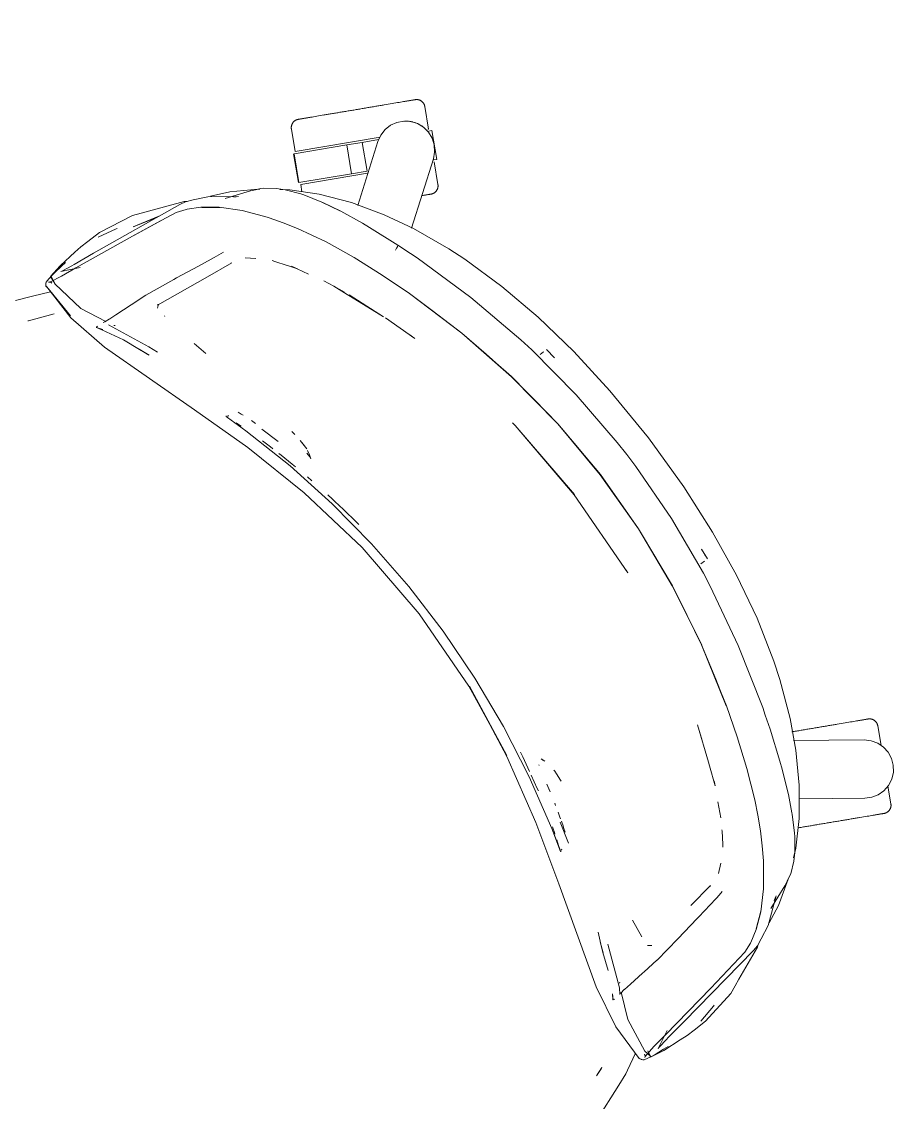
# Model space of a CAD drawing. Header units: millimetres. Extents: x 155927 to 326028, y -36033 to 97293.
# Drawn here: x 185995 to 186414, y 25342 to 25861 of the extents above; entities that cross this region are included whole.
import ezdxf

# ---------------------------------------------------------------- set-up
doc = ezdxf.new("R2010")
doc.units = ezdxf.units.MM
doc.header["$MEASUREMENT"] = 0
doc.layers.add('G-IMPT', color=8, linetype='CONTINUOUS', lineweight=9)
doc.layers.add('I-FURN', color=8, linetype='CONTINUOUS', lineweight=9)

msp = doc.modelspace()

# ---------------------------------------------------------------- linework, layer by layer
at = {"layer": 'G-IMPT'}
for p, q in [((186094.86, 25779.63), (186085.6, 25777.53)), ((186092.52, 25776.5), (186104.71, 25780.18)), ((186108.28, 25780.96), (186094.86, 25779.63)), ((186107.13, 25780.69), (186104.71, 25780.18)), ((186109.78, 25781.24), (186107.13, 25780.69)), ((186108.28, 25780.96), (186109.19, 25781.03)), ((186109.78, 25781.24), (186111.05, 25781.45)), ((186111.05, 25781.45), (186117.26, 25781.35)), ((186121.4, 25780.72), (186117.26, 25781.35)), ((186118.85, 25780.75), (186123.59, 25780.61)), ((186121.4, 25780.72), (186128.88, 25778.73)), ((186123.59, 25780.61), (186137.76, 25778.52)), ((186072.86, 25775), (186055.68, 25770.36)), ((186070.84, 25773.65), (186073.6, 25774.96)), ((186074.26, 25775.11), (186072.86, 25775)), ((186077.23, 25775.77), (186073.6, 25774.96)), ((186084.31, 25777.35), (186077.23, 25775.77)), ((186098.98, 25777.38), (186084.31, 25777.35)), ((186098.98, 25777.38), (186096.68, 25777.07)), ((186128.88, 25778.73), (186130.35, 25778.24)), ((186138.97, 25774.78), (186130.35, 25778.24)), ((186153.21, 25774.51), (186137.76, 25778.52)), ((186147.64, 25770.58), (186138.97, 25774.78)), ((186148.08, 25770.37), (186138.97, 25774.78)), ((186138.97, 25774.78), (186139.58, 25774.49)), ((186148.08, 25770.37), (186139.58, 25774.49)), ((186153.21, 25774.51), (186169.04, 25768.65)), ((186029.34, 25750.16), (186070.84, 25773.65)), ((186048.13, 25768.33), (186052.16, 25769.42)), ((186055.68, 25770.36), (186052.16, 25769.42)), ((186068.97, 25769.73), (186062.09, 25766.09)), ((186073.83, 25771.27), (186068.97, 25769.73)), ((186073.83, 25771.27), (186074.3, 25771.35)), ((186080.93, 25772.3), (186074.3, 25771.35)), ((186089.75, 25772.25), (186080.93, 25772.3)), ((186081.31, 25772.18), (186085.56, 25772.19)), ((186081.31, 25772.18), (186090.1, 25772.14)), ((186090.1, 25772.14), (186085.56, 25772.19)), ((186089.75, 25772.25), (186100.7, 25770.71)), ((186100.7, 25770.71), (186113.42, 25767.32)), ((186147.64, 25770.58), (186148.08, 25770.37)), ((186148.08, 25770.37), (186158.54, 25764.59)), ((186032.13, 25760.11), (186048.13, 25768.33)), ((186048.14, 25758.38), (186061.59, 25765.79)), ((186048.35, 25762.83), (186060.75, 25767.94)), ((186048.35, 25762.83), (186059.82, 25767.41)), ((186048.67, 25758.67), (186062.09, 25766.09)), ((186048.67, 25758.67), (186061.59, 25765.79)), ((186113.42, 25767.32), (186113.71, 25767.22)), ((186120.5, 25764.75), (186113.71, 25767.22)), ((186120.5, 25764.75), (186127.29, 25762.11)), ((186158.54, 25764.59), (186161.96, 25762.57)), ((186169.04, 25768.65), (186183.06, 25762.05)), ((186032.13, 25760.11), (186026.59, 25755.88)), ((186031.51, 25757.85), (186040.14, 25761.91)), ((186040.14, 25761.91), (186040.69, 25762.13)), ((186134.26, 25758.91), (186127.29, 25762.11)), ((186134.26, 25758.91), (186141.04, 25755.64)), ((186161.96, 25762.57), (186175.5, 25754.11)), ((186199.98, 25752.38), (186183.06, 25762.05)), ((186020.36, 25750.66), (186023.29, 25753.34)), ((186048.14, 25758.38), (186020.88, 25743.16)), ((186023.29, 25753.34), (186026.59, 25755.88)), ((186154.61, 25748.13), (186141.04, 25755.64)), ((186174.97, 25752.71), (186175.39, 25753.52)), ((186174.97, 25752.71), (186175.31, 25753.33)), ((186175.31, 25753.33), (186175.39, 25753.52)), ((186175.55, 25753.98), (186175.39, 25753.52)), ((186175.39, 25753.52), (186175.57, 25753.94)), ((186175.55, 25753.98), (186175.47, 25754.09)), ((186175.47, 25754.09), (186181.6, 25750.06)), ((186175.5, 25754.11), (186175.55, 25753.98)), ((186175.55, 25753.98), (186175.57, 25753.94)), ((186020.36, 25750.66), (186013.46, 25744.33)), ((186029.34, 25750.16), (186020.01, 25744.8)), ((186087.27, 25748.16), (186081.2, 25744.83)), ((186087.27, 25748.16), (186091.75, 25750.66)), ((186154.61, 25748.13), (186168.01, 25739.66)), ((186174.97, 25752.71), (186174.39, 25751.73)), ((186174.39, 25751.73), (186174.73, 25752.27)), ((186174.97, 25752.71), (186174.73, 25752.27)), ((186184.75, 25747.93), (186181.6, 25750.06)), ((186207.74, 25747.33), (186199.98, 25752.38)), ((186010.24, 25740.78), (186013.11, 25744.02)), ((186013.91, 25744.03), (186010.51, 25740.76)), ((186013.46, 25744.33), (186013.11, 25744.02)), ((186022.91, 25743.37), (186013.59, 25741.36)), ((186013.91, 25744.03), (186015.83, 25745.78)), ((186020.88, 25743.16), (186013.98, 25739.26)), ((186014.36, 25741.78), (186018.85, 25744.18)), ((186018.85, 25744.18), (186020.01, 25744.8)), ((186069.26, 25738.33), (186079.73, 25744.03)), ((186081.2, 25744.83), (186079.73, 25744.03)), ((186084.04, 25738.92), (186095.71, 25745.65)), ((186095.71, 25745.65), (186095.25, 25745.48)), ((186107.39, 25747.69), (186102.26, 25747.96)), ((186116.4, 25746.26), (186115.14, 25746.67)), ((186122.3, 25744.32), (186116.4, 25746.26)), ((186122.97, 25744.1), (186122.3, 25744.32)), ((186127.28, 25742.68), (186122.97, 25744.1)), ((186127.28, 25742.68), (186124.4, 25743.97)), ((186132.66, 25740.09), (186124.4, 25743.97)), ((186210.63, 25728.94), (186184.75, 25747.93)), ((186207.74, 25747.33), (186225.58, 25734.26)), ((186007.79, 25737.9), (186006.65, 25736.33)), ((186010.07, 25740.33), (186007.79, 25737.9)), ((186008.34, 25736.32), (186013.98, 25739.26)), ((186010.24, 25740.78), (186008.66, 25739.01)), ((186010.77, 25735.64), (186008.66, 25739.01)), ((186009.1, 25738.83), (186010.77, 25735.64)), ((186009.1, 25738.83), (186010.74, 25735.58)), ((186010.07, 25740.33), (186010.51, 25740.76)), ((186013.59, 25741.36), (186014.36, 25741.78)), ((186084.04, 25738.92), (186060.1, 25725.22)), ((186067.88, 25737.58), (186069.26, 25738.33)), ((186181.07, 25730.89), (186168.01, 25739.66)), ((186006.42, 25735.75), (186006.65, 25736.33)), ((186006.42, 25735.75), (186006.43, 25735.13)), ((186006.46, 25734.43), (186006.43, 25735.13)), ((186006.46, 25734.43), (186007.14, 25733.86)), ((186018.26, 25720.09), (186006.56, 25734.36)), ((186006.56, 25734.36), (186006.92, 25734.05)), ((186018.26, 25720.09), (186006.92, 25734.05)), ((186018.45, 25719.12), (186006.92, 25734.05)), ((186006.92, 25734.05), (186007.05, 25733.94)), ((186007.14, 25733.86), (186007.05, 25733.94)), ((186008.93, 25736.56), (186007.72, 25736.34)), ((186008.36, 25736.33), (186007.72, 25736.34)), ((186008.93, 25736.56), (186008.34, 25736.32)), ((186008.94, 25736.1), (186008.36, 25736.33)), ((186008.94, 25736.1), (186009.31, 25735.75)), ((186023.28, 25723.72), (186010.74, 25735.58)), ((186054.47, 25730.06), (186067.88, 25737.58)), ((186140.03, 25736.87), (186144.72, 25734.37)), ((186144.72, 25734.37), (186149.87, 25731.46)), ((186144.72, 25734.37), (186151.2, 25730.41)), ((186225.58, 25734.26), (186243.03, 25719.46)), ((185991.79, 25727.49), (186000.09, 25729.55)), ((186000.09, 25729.55), (186008.74, 25731.7)), ((186054.4, 25730.02), (186047.49, 25725.48)), ((186054.47, 25730.06), (186054.4, 25730.02)), ((186152.78, 25729.45), (186151.2, 25730.41)), ((186168.73, 25719.71), (186152.11, 25730.14)), ((186168.73, 25719.71), (186152.78, 25729.45)), ((186206.31, 25711.82), (186181.07, 25730.89)), ((186192.11, 25722.66), (186181.09, 25730.79)), ((186206.31, 25711.82), (186181.09, 25730.79)), ((186210.63, 25728.94), (186234.68, 25708.6)), ((186023.28, 25723.72), (186035.2, 25717.38)), ((186040.09, 25720.59), (186047.49, 25725.48)), ((186060.1, 25723.82), (186060.58, 25725.75)), ((186060.1, 25725.22), (186060.28, 25725.42)), ((186060.43, 25725.6), (186060.28, 25725.42)), ((186192.11, 25722.66), (186206.31, 25711.82)), ((185997.78, 25717.68), (185998.06, 25717.76)), ((186010.46, 25721.08), (185998.06, 25717.76)), ((186034.55, 25705.07), (186018.45, 25719.12)), ((186033.95, 25716.98), (186034.73, 25717.23)), ((186034.79, 25717.25), (186034.73, 25717.23)), ((186036.91, 25718.52), (186034.79, 25717.25)), ((186036.91, 25718.52), (186037.23, 25718.72)), ((186040.09, 25720.59), (186037.23, 25718.72)), ((186063.39, 25720.11), (186063.64, 25719.86)), ((186183.77, 25709.23), (186169.55, 25719.1)), ((186243.03, 25719.46), (186260.08, 25703.03)), ((186031.17, 25715.23), (186030.71, 25714.7)), ((186030.71, 25714.7), (186030.77, 25714.58)), ((186030.77, 25714.58), (186030.84, 25714.42)), ((186030.77, 25714.58), (186033.88, 25713.56)), ((186030.77, 25714.58), (186033.34, 25713.45)), ((186043.68, 25708.66), (186033.34, 25713.45)), ((186055.83, 25705.25), (186036.47, 25715.79)), ((186039.67, 25715.52), (186039.16, 25715.47)), ((186206.31, 25711.82), (186230.18, 25690.91)), ((186206.31, 25711.82), (186217.91, 25701.79)), ((186206.31, 25711.82), (186230.13, 25690.97)), ((186043.68, 25708.66), (186051.43, 25703.93)), ((186083.24, 25701.97), (186077.7, 25706.86)), ((186183.77, 25709.23), (186180.82, 25711.3)), ((186239.84, 25703.83), (186234.68, 25708.6)), ((186077.86, 25674.99), (186034.55, 25705.07)), ((186056.01, 25701.27), (186051.29, 25704.09)), ((186051.29, 25704.09), (186055.48, 25701.59)), ((186051.43, 25703.93), (186056.01, 25701.27)), ((186060.01, 25702.68), (186055.83, 25705.25)), ((186230.18, 25690.91), (186217.91, 25701.79)), ((186261.25, 25682.24), (186239.84, 25703.83)), ((186243.89, 25701.51), (186245.5, 25702.84)), ((186245.5, 25702.84), (186245.42, 25702.77)), ((186246.92, 25703.89), (186250.74, 25699.99)), ((186260.08, 25703.03), (186277.46, 25684.14)), ((186252.42, 25668.26), (186230.13, 25690.97)), ((186252.41, 25668.2), (186230.18, 25690.91)), ((186230.18, 25690.91), (186241.15, 25679.83)), ((186280.94, 25659.28), (186261.25, 25682.24)), ((186277.46, 25684.14), (186295.89, 25661.55)), ((186252.41, 25668.2), (186241.15, 25679.83)), ((186077.86, 25674.99), (186103.41, 25656.82)), ((186093.02, 25672.05), (186093.09, 25671.81)), ((186093.09, 25671.81), (186093.27, 25671.67)), ((186093.27, 25671.67), (186093.51, 25671.48)), ((186093.51, 25671.48), (186093.73, 25671.3)), ((186094.28, 25672.05), (186093.56, 25671.98)), ((186102.52, 25664.91), (186093.73, 25671.3)), ((186094.28, 25672.05), (186094.03, 25672.04)), ((186100.28, 25672.96), (186098.78, 25673.9)), ((186100.28, 25672.96), (186101.19, 25672.39)), ((186098.43, 25668.32), (186097.84, 25668.7)), ((186098.43, 25668.32), (186100.3, 25667.11)), ((186107.16, 25668.46), (186105.23, 25669.78)), ((186110.23, 25665.66), (186118.1, 25659.77)), ((186231.87, 25667.48), (186230.58, 25668.73)), ((186230.71, 25668.54), (186230.89, 25668.37)), ((186231.87, 25667.48), (186230.89, 25668.37)), ((186260.37, 25634.24), (186231.87, 25667.48)), ((186260.33, 25634.2), (186231.87, 25667.48)), ((186262.03, 25656.81), (186252.41, 25668.2)), ((186252.41, 25668.2), (186272.69, 25643.71)), ((186252.42, 25668.26), (186272.87, 25643.85)), ((186123.76, 25648.04), (186102.52, 25664.91)), ((186111.11, 25659.62), (186110.53, 25660.04)), ((186126.1, 25663.08), (186124.65, 25664.61)), ((186131.81, 25656.31), (186128.66, 25660.27)), ((186128.66, 25660.27), (186130.11, 25658.51)), ((186295.89, 25661.55), (186312.98, 25637.93)), ((186130.53, 25635.19), (186103.41, 25656.82)), ((186114.43, 25657.13), (186111.11, 25659.62)), ((186114.43, 25657.13), (186115.38, 25656.42)), ((186115.38, 25656.42), (186115.52, 25656.31)), ((186131.81, 25656.31), (186130.11, 25658.51)), ((186133.03, 25653.33), (186132.19, 25655.4)), ((186262.03, 25656.81), (186272.69, 25643.71)), ((186280.94, 25659.28), (186285.48, 25653.54)), ((186119.47, 25653.24), (186118.41, 25654.06)), ((186119.47, 25653.24), (186124.81, 25648.83)), ((186133.2, 25652.33), (186131.82, 25654.17)), ((186131.92, 25654.07), (186131.82, 25654.17)), ((186133.67, 25651.37), (186133.03, 25653.33)), ((186133.2, 25652.33), (186133.67, 25651.37)), ((186289.86, 25647.69), (186285.48, 25653.54)), ((186123.76, 25648.04), (186143.92, 25629.9)), ((186126.38, 25647.54), (186124.81, 25648.83)), ((186289.86, 25647.69), (186306.99, 25622.76)), ((186134.25, 25640.92), (186132.1, 25642.82)), ((186291.16, 25617.82), (186272.69, 25643.71)), ((186282.61, 25630.04), (186272.69, 25643.71)), ((186272.87, 25643.85), (186291.21, 25617.82)), ((186130.53, 25635.19), (186158.4, 25608.79)), ((186141.93, 25634.08), (186144.14, 25632.12)), ((186260.33, 25634.2), (186285.98, 25596.74)), ((186312.98, 25637.93), (186326.78, 25616.28)), ((186143.92, 25629.9), (186162.95, 25610.58)), ((186145.33, 25630.98), (186144.14, 25632.12)), ((186149.43, 25627.04), (186145.33, 25630.98)), ((186291.16, 25617.82), (186282.61, 25630.04)), ((186149.43, 25627.04), (186155.65, 25621.07)), ((186155.65, 25621.07), (186156.81, 25619.87)), ((186306.99, 25622.76), (186322.36, 25596.52)), ((186299.5, 25603.96), (186291.16, 25617.82)), ((186291.16, 25617.82), (186307.39, 25590.5)), ((186291.21, 25617.82), (186307.44, 25590.44)), ((186326.78, 25616.28), (186338.29, 25595.59)), ((186158.4, 25608.79), (186185.86, 25576.94)), ((186180.76, 25590.12), (186162.95, 25610.58)), ((186324.23, 25603.35), (186321.45, 25608.04)), ((186323.29, 25604.7), (186321.45, 25608.04)), ((186299.5, 25603.96), (186307.39, 25590.5)), ((186285.98, 25596.74), (186285.18, 25598.15)), ((186285.18, 25598.15), (186285.79, 25596.98)), ((186322.86, 25602.25), (186321.15, 25601.03)), ((186322.86, 25602.25), (186322.77, 25602.18)), ((186285.91, 25596.76), (186285.79, 25596.98)), ((186322.36, 25596.52), (186325.64, 25590.31)), ((186348.1, 25574.93), (186338.29, 25595.59)), ((186180.76, 25590.12), (186197.29, 25568.62)), ((186307.39, 25590.5), (186314.75, 25575.85)), ((186307.39, 25590.5), (186321.51, 25561.95)), ((186321.51, 25561.95), (186307.44, 25590.44)), ((186325.64, 25590.31), (186339.12, 25561.84)), ((186209.59, 25542.22), (186185.86, 25576.94)), ((186321.47, 25562.07), (186314.75, 25575.85)), ((186356.16, 25554.33), (186348.1, 25574.93)), ((186197.29, 25568.62), (186212.48, 25546.16)), ((186328.29, 25545.56), (186321.47, 25562.07)), ((186321.47, 25562.07), (186333.33, 25532.82)), ((186321.47, 25562.07), (186333.41, 25532.78)), ((186350.82, 25531.95), (186339.12, 25561.84)), ((186359.04, 25545.53), (186356.16, 25554.33)), ((186226.28, 25522.81), (186212.48, 25546.16)), ((186209.59, 25542.22), (186227.92, 25508.97)), ((186227.94, 25508.51), (186209.9, 25542.24)), ((186209.9, 25542.24), (186227.92, 25508.97)), ((186328.29, 25545.56), (186333.33, 25532.82)), ((186359.04, 25545.53), (186364.04, 25526.7)), ((186338.54, 25517.9), (186333.41, 25532.78)), ((186350.82, 25531.95), (186352.08, 25528.37)), ((186354.38, 25521.53), (186352.08, 25528.37)), ((186364.04, 25526.7), (186366.82, 25511.45)), ((186238.62, 25498.66), (186226.28, 25522.81)), ((186319.44, 25523.72), (186321.81, 25516.17)), ((186319.44, 25523.72), (186324.76, 25505.8)), ((186354.38, 25521.53), (186359.13, 25506.17)), ((186338.54, 25517.9), (186343.28, 25502.78)), ((186234.41, 25510.62), (186235.65, 25508.24)), ((186366.82, 25511.45), (186368.42, 25494.65)), ((186241.89, 25476.74), (186227.94, 25508.51)), ((186235.65, 25508.24), (186238.82, 25501.32)), ((186243.24, 25504.49), (186243.39, 25504.08)), ((186244.39, 25507.39), (186246.12, 25506.26)), ((186244.39, 25507.39), (186245.2, 25506.69)), ((186324.76, 25505.8), (186325.28, 25504.02)), ((186360.2, 25502.35), (186359.13, 25506.17)), ((186239.66, 25499.48), (186242.55, 25493.18)), ((186250.54, 25501.91), (186250.96, 25501.35)), ((186251.71, 25500.2), (186250.96, 25501.35)), ((186251.71, 25500.2), (186253.76, 25497.1)), ((186325.28, 25504.02), (186328.02, 25494.36)), ((186343.28, 25502.78), (186347.06, 25487.73)), ((186363.09, 25490.75), (186360.2, 25502.35)), ((186238.62, 25498.66), (186249.48, 25473.81)), ((186248.7, 25491.5), (186247.13, 25495.17)), ((186253.76, 25497.1), (186254.02, 25496.69)), ((186328.02, 25494.36), (186327.44, 25496.75)), ((186368.42, 25494.65), (186368.33, 25478.68)), ((186242.55, 25493.18), (186243.06, 25491.95)), ((186248.7, 25491.5), (186248.08, 25492.95)), ((186363.09, 25490.75), (186363.19, 25490.27)), ((186364.9, 25481.48), (186363.19, 25490.27)), ((186251.32, 25484.95), (186250.91, 25486.04)), ((186330.76, 25479.02), (186329.32, 25486.71)), ((186348.47, 25480.34), (186347.06, 25487.73)), ((186253.44, 25479.28), (186252.55, 25481.74)), ((186253.72, 25478.51), (186253.44, 25479.28)), ((186348.47, 25480.34), (186349.78, 25472.78)), ((186364.9, 25481.48), (186365.02, 25480.82)), ((186365.02, 25480.82), (186366.15, 25471.59)), ((186366.71, 25464.45), (186368.33, 25478.68)), ((186241.89, 25476.74), (186252.88, 25447.38)), ((186249.48, 25473.81), (186253.73, 25462.92)), ((186249.48, 25473.81), (186253.47, 25463.59)), ((186249.48, 25473.81), (186253.6, 25463.33)), ((186249.97, 25474.19), (186249.81, 25474.64)), ((186249.97, 25474.19), (186250.75, 25471.98)), ((186253.59, 25476.98), (186257.54, 25466.86)), ((186254.91, 25475.09), (186254.11, 25477.38)), ((186254.91, 25475.09), (186255.14, 25474.36)), ((186255.86, 25472.18), (186255.14, 25474.36)), ((186331.3, 25472.53), (186331.26, 25473.23)), ((186251.01, 25471.17), (186250.75, 25471.98)), ((186251.91, 25468.39), (186252.22, 25467.4)), ((186331.66, 25466.33), (186331.3, 25472.53)), ((186350.59, 25465.54), (186349.78, 25472.78)), ((186366.25, 25470.04), (186366.15, 25471.59)), ((186366.25, 25462.31), (186366.25, 25470.04)), ((186252.22, 25467.4), (186252.56, 25466.31)), ((186253.47, 25463.59), (186253.6, 25463.33)), ((186253.73, 25462.92), (186253.98, 25462.81)), ((186254.26, 25464.01), (186254.01, 25463.33)), ((186254.26, 25464.01), (186254.18, 25463.76)), ((186331.66, 25466.33), (186331.74, 25465)), ((186350.59, 25465.54), (186351.23, 25458.34)), ((186366.71, 25464.45), (186365.62, 25459.84)), ((186351.23, 25458.34), (186351.25, 25458.04)), ((186351.26, 25444.87), (186351.25, 25458.04)), ((186364.3, 25452.12), (186365.8, 25458.15)), ((186365.8, 25458.15), (186366.25, 25462.31)), ((186330.73, 25457.25), (186329.67, 25452.22)), ((186252.88, 25447.38), (186270.83, 25397.8)), ((186358.38, 25436.94), (186363.12, 25449.57)), ((186362.55, 25448.52), (186361.44, 25446.32)), ((186363.77, 25450.94), (186362.55, 25448.52)), ((186364.3, 25452.12), (186363.77, 25450.94)), ((186316.26, 25436.94), (186325.76, 25446.49)), ((186325.76, 25446.49), (186325.48, 25446.09)), ((186329.93, 25441.92), (186328.61, 25440.38)), ((186331.36, 25443.61), (186329.93, 25441.92)), ((186351.26, 25444.87), (186349.94, 25433.9)), ((186354.75, 25435.48), (186361.44, 25446.32)), ((186320.09, 25431.46), (186328.29, 25440.03)), ((186328.29, 25440.03), (186328.61, 25440.38)), ((186357.27, 25441.49), (186353.44, 25427.27)), ((186353.97, 25428.53), (186358.38, 25436.94)), ((186357.27, 25441.49), (186356.36, 25439.33)), ((186320.09, 25431.46), (186319.67, 25431.01)), ((186349.92, 25434.26), (186347.7, 25425.75)), ((186347.72, 25425.35), (186349.94, 25433.9)), ((186349.92, 25434.26), (186348.8, 25429.86)), ((186292.78, 25421.81), (186288.3, 25429.93)), ((186310.01, 25420.82), (186319.31, 25430.64)), ((186319.31, 25430.64), (186319.67, 25431.01)), ((186347.7, 25425.75), (186348.8, 25429.86)), ((186350.12, 25420.89), (186353.44, 25427.27)), ((186273.43, 25416.91), (186271.75, 25424.09)), ((186292.78, 25421.81), (186292.6, 25422.12)), ((186347.72, 25425.35), (186345.1, 25419.19)), ((186274.18, 25414.23), (186272.67, 25419.53)), ((186274.06, 25414.4), (186272.68, 25419.52)), ((186272.68, 25419.52), (186274.18, 25414.23)), ((186281.96, 25397.34), (186276.47, 25418.32)), ((186295.51, 25417.68), (186297.59, 25417.66)), ((186310.01, 25420.82), (186300.1, 25410.63)), ((186348.26, 25416.87), (186339.36, 25401.45)), ((186342.17, 25414.45), (186344.9, 25418.76)), ((186345.1, 25419.19), (186344.9, 25418.76)), ((186346.43, 25415.26), (186348.41, 25417.59)), ((186348.72, 25418.19), (186348.26, 25416.87)), ((186350.12, 25420.89), (186348.41, 25417.59)), ((186274.06, 25414.4), (186276.65, 25405.7)), ((186300.04, 25410.57), (186300.1, 25410.63)), ((186313.07, 25381.18), (186346.43, 25415.26)), ((186342.17, 25414.45), (186336.88, 25408.75)), ((186300.04, 25410.57), (186293.88, 25405.06)), ((186325.84, 25397.24), (186336.88, 25408.75)), ((186293.15, 25404.4), (186287.26, 25399.17)), ((186293.88, 25405.06), (186293.15, 25404.4)), ((186339.36, 25401.45), (186337.54, 25398.3)), ((186280.28, 25378.64), (186270.83, 25397.8)), ((186282.19, 25394.15), (186281.96, 25397.34)), ((186282.07, 25399.59), (186282.25, 25400.07)), ((186284.3, 25396.51), (186282.6, 25394.83)), ((186285.96, 25382.12), (186282.88, 25395.33)), ((186284.3, 25396.51), (186284.37, 25396.57)), ((186287.26, 25399.17), (186284.37, 25396.57)), ((186304.14, 25374.81), (186325.84, 25397.24)), ((186335.46, 25394.68), (186337.54, 25398.3)), ((186278.93, 25391.61), (186278.6, 25394.47)), ((186278.86, 25391.58), (186278.62, 25394.51)), ((186278.62, 25394.51), (186278.93, 25391.61)), ((186278.86, 25391.58), (186278.93, 25391.61)), ((186279.79, 25391.92), (186278.93, 25391.61)), ((186282.59, 25394.82), (186282.19, 25394.15)), ((186282.59, 25394.82), (186282.6, 25394.83)), ((186323.4, 25381.33), (186335.46, 25394.68)), ((186321.06, 25381.31), (186327.2, 25388.6)), ((186327.2, 25388.6), (186327.56, 25389.07)), ((186285.96, 25382.12), (186294.2, 25366.95)), ((186313.07, 25381.18), (186305.49, 25373.54)), ((186323.4, 25381.33), (186317.89, 25377.06)), ((186280.28, 25378.64), (186291.55, 25363.35)), ((186298.59, 25369.14), (186304.14, 25374.81)), ((186300.53, 25368.22), (186304.92, 25376.82)), ((186311.25, 25372.38), (186314.59, 25374.52)), ((186317.89, 25377.06), (186314.59, 25374.52)), ((186294.3, 25364.44), (186298.59, 25369.14)), ((186304.6, 25372.58), (186301.12, 25368.86)), ((186303.18, 25367.84), (186305.37, 25369.25)), ((186303.36, 25367.33), (186311.25, 25372.38)), ((186304.6, 25372.58), (186305.49, 25373.54)), ((186289.65, 25365.92), (186285.92, 25357.82)), ((186294, 25365.53), (186294.24, 25365.08)), ((186294.69, 25364.95), (186294.16, 25363.84)), ((186294.32, 25364.46), (186294.16, 25363.84)), ((186296.93, 25364.53), (186294.2, 25366.95)), ((186294.32, 25364.46), (186294.24, 25365.08)), ((186294.69, 25364.95), (186294.3, 25364.44)), ((186295.57, 25367.11), (186296.93, 25364.53)), ((186295.57, 25367.11), (186296.99, 25364.06)), ((186298.62, 25365.08), (186295.69, 25363.51)), ((186299.1, 25365.13), (186296.99, 25364.06)), ((186298.62, 25365.08), (186299.15, 25365.4)), ((186302.97, 25367.08), (186299.1, 25365.13)), ((186299.15, 25365.4), (186303.18, 25367.84)), ((186300.53, 25368.22), (186301.12, 25368.86)), ((186303.36, 25367.33), (186302.97, 25367.08)), ((186273.58, 25359.03), (186271.04, 25355.02)), ((186273.58, 25359.03), (186273.28, 25358.47)), ((186291.55, 25363.35), (186292.66, 25362.9)), ((186292.18, 25363.32), (186292.66, 25362.9)), ((186292.18, 25363.32), (186292.6, 25362.95)), ((186292.66, 25362.9), (186292.6, 25362.95)), ((186293.26, 25362.74), (186292.66, 25362.9)), ((186293.88, 25362.81), (186293.26, 25362.74)), ((186293.88, 25362.81), (186295.69, 25363.51)), ((186271.04, 25355.02), (186273.28, 25358.47)), ((186281.69, 25350.64), (186285.08, 25356.01)), ((186285.92, 25357.82), (186285.08, 25356.01)), ((186270.91, 25333.59), (186281.69, 25350.64))]:
    msp.add_line(p, q, dxfattribs=at)
at = {"layer": 'I-FURN'}
for p, q in [((186164.9, 25820.77), (186163.83, 25820.59)), ((186164.32, 25820.67), (186165.39, 25820.85)), ((186165.95, 25820.95), (186164.9, 25820.77)), ((186165.39, 25820.85), (186166.43, 25821.03)), ((186166.99, 25821.12), (186165.95, 25820.95)), ((186166.43, 25821.03), (186167.46, 25821.2)), ((186168.01, 25821.29), (186166.99, 25821.12)), ((186167.46, 25821.2), (186168.48, 25821.37)), ((186169.01, 25821.46), (186168.01, 25821.29)), ((186169.99, 25821.63), (186169.01, 25821.46)), ((186170.95, 25821.79), (186169.99, 25821.63)), ((186171.88, 25821.95), (186170.95, 25821.79)), ((186172.79, 25822.1), (186171.88, 25821.95)), ((186173.67, 25822.25), (186172.79, 25822.1)), ((186174.52, 25822.39), (186173.67, 25822.25)), ((186175.34, 25822.53), (186174.52, 25822.39)), ((186176.13, 25822.66), (186175.34, 25822.53)), ((186176.89, 25822.79), (186176.13, 25822.66)), ((186177.61, 25822.91), (186176.89, 25822.79)), ((186178.3, 25823.03), (186177.61, 25822.91)), ((186178.95, 25823.14), (186178.3, 25823.03)), ((186178.6, 25823.08), (186179.24, 25823.19)), ((186179.57, 25823.24), (186178.95, 25823.14)), ((186179.24, 25823.19), (186179.84, 25823.29)), ((186180.14, 25823.34), (186179.57, 25823.24)), ((186179.84, 25823.29), (186180.4, 25823.38)), ((186180.68, 25823.43), (186180.14, 25823.34)), ((186180.4, 25823.38), (186180.92, 25823.47)), ((186181.18, 25823.51), (186180.68, 25823.43)), ((186180.92, 25823.47), (186181.4, 25823.55)), ((186181.64, 25823.59), (186181.18, 25823.51)), ((186181.4, 25823.55), (186181.84, 25823.62)), ((186182.06, 25823.66), (186181.64, 25823.59)), ((186181.84, 25823.62), (186182.23, 25823.69)), ((186182.43, 25823.72), (186182.06, 25823.66)), ((186182.23, 25823.69), (186182.59, 25823.75)), ((186182.76, 25823.78), (186182.43, 25823.72)), ((186182.59, 25823.75), (186182.9, 25823.8)), ((186183.05, 25823.83), (186182.76, 25823.78)), ((186182.9, 25823.8), (186183.17, 25823.85)), ((186183.3, 25823.87), (186183.05, 25823.83)), ((186183.17, 25823.85), (186183.39, 25823.88)), ((186183.5, 25823.9), (186183.3, 25823.87)), ((186183.39, 25823.88), (186183.57, 25823.92)), ((186183.65, 25823.93), (186183.5, 25823.9)), ((186183.57, 25823.92), (186183.71, 25823.94)), ((186183.77, 25823.95), (186183.65, 25823.93)), ((186183.71, 25823.94), (186183.8, 25823.95)), ((186183.83, 25823.96), (186183.77, 25823.95)), ((186183.8, 25823.95), (186183.85, 25823.96)), ((186183.86, 25823.96), (186183.83, 25823.96)), ((186183.85, 25823.96), (186183.86, 25823.96)), ((186183.86, 25823.96), (186184.01, 25823.99)), ((186184.01, 25823.99), (186184.18, 25824)), ((186184.18, 25824), (186184.34, 25824.01)), ((186184.34, 25824.01), (186184.5, 25824.02)), ((186184.5, 25824.02), (186184.66, 25824.02)), ((186184.66, 25824.02), (186184.82, 25824.01)), ((186184.82, 25824.01), (186184.98, 25823.99)), ((186184.98, 25823.99), (186185.14, 25823.97)), ((186185.14, 25823.97), (186185.3, 25823.94)), ((186185.3, 25823.94), (186185.46, 25823.91)), ((186185.46, 25823.91), (186185.61, 25823.87)), ((186185.61, 25823.87), (186185.77, 25823.82)), ((186185.77, 25823.82), (186185.92, 25823.77)), ((186185.92, 25823.77), (186186.07, 25823.71)), ((186186.07, 25823.71), (186186.22, 25823.65)), ((186186.22, 25823.65), (186186.36, 25823.58)), ((186186.36, 25823.58), (186186.5, 25823.5)), ((186186.5, 25823.5), (186186.64, 25823.42)), ((186186.64, 25823.42), (186186.78, 25823.33)), ((186186.78, 25823.33), (186186.91, 25823.24)), ((186186.91, 25823.24), (186187.04, 25823.14)), ((186187.04, 25823.14), (186187.16, 25823.04)), ((186187.16, 25823.04), (186187.28, 25822.93)), ((186187.28, 25822.93), (186187.4, 25822.82)), ((186187.4, 25822.82), (186187.51, 25822.7)), ((186187.51, 25822.7), (186187.61, 25822.58)), ((186187.61, 25822.58), (186187.71, 25822.45)), ((186187.71, 25822.45), (186187.81, 25822.32)), ((186187.81, 25822.32), (186187.9, 25822.19)), ((186187.9, 25822.19), (186187.99, 25822.05)), ((186187.99, 25822.05), (186188.07, 25821.91)), ((186188.07, 25821.91), (186188.14, 25821.77)), ((186188.14, 25821.77), (186188.21, 25821.62)), ((186188.21, 25821.62), (186188.27, 25821.47)), ((186188.27, 25821.47), (186188.33, 25821.32)), ((186188.33, 25821.32), (186188.38, 25821.17)), ((186188.38, 25821.17), (186188.42, 25821.01)), ((186188.42, 25821.01), (186188.46, 25820.86)), ((186188.46, 25820.86), (186188.49, 25820.7)), ((186188.49, 25820.7), (186188.5, 25820.66)), ((186133.63, 25815.5), (186132.96, 25815.39)), ((186134.34, 25815.62), (186133.63, 25815.5)), ((186135.08, 25815.75), (186134.34, 25815.62)), ((186135.85, 25815.88), (186135.08, 25815.75)), ((186136.66, 25816.01), (186135.85, 25815.88)), ((186137.5, 25816.16), (186136.66, 25816.01)), ((186138.36, 25816.3), (186137.5, 25816.16)), ((186139.26, 25816.45), (186138.36, 25816.3)), ((186140.18, 25816.61), (186139.26, 25816.45)), ((186139.68, 25816.52), (186140.61, 25816.68)), ((186141.13, 25816.77), (186140.18, 25816.61)), ((186140.61, 25816.68), (186141.57, 25816.84)), ((186142.1, 25816.93), (186141.13, 25816.77)), ((186141.57, 25816.84), (186142.55, 25817.01)), ((186143.09, 25817.1), (186142.1, 25816.93)), ((186142.55, 25817.01), (186143.55, 25817.17)), ((186144.1, 25817.27), (186143.09, 25817.1)), ((186143.55, 25817.17), (186144.57, 25817.35)), ((186145.13, 25817.44), (186144.1, 25817.27)), ((186144.57, 25817.35), (186145.61, 25817.52)), ((186146.18, 25817.62), (186145.13, 25817.44)), ((186145.61, 25817.52), (186146.66, 25817.7)), ((186147.24, 25817.8), (186146.18, 25817.62)), ((186146.66, 25817.7), (186147.73, 25817.88)), ((186148.31, 25817.98), (186147.24, 25817.8)), ((186147.73, 25817.88), (186148.81, 25818.06)), ((186149.4, 25818.16), (186148.31, 25817.98)), ((186148.81, 25818.06), (186149.91, 25818.25)), ((186150.5, 25818.35), (186149.4, 25818.16)), ((186149.91, 25818.25), (186151.01, 25818.43)), ((186151.61, 25818.53), (186150.5, 25818.35)), ((186151.01, 25818.43), (186152.12, 25818.62)), ((186152.72, 25818.72), (186151.61, 25818.53)), ((186152.12, 25818.62), (186153.24, 25818.81)), ((186153.84, 25818.91), (186152.72, 25818.72)), ((186153.24, 25818.81), (186154.36, 25818.99)), ((186154.96, 25819.1), (186153.84, 25818.91)), ((186154.36, 25818.99), (186155.48, 25819.18)), ((186156.08, 25819.29), (186154.96, 25819.1)), ((186155.48, 25819.18), (186156.6, 25819.37)), ((186157.21, 25819.47), (186156.08, 25819.29)), ((186156.6, 25819.37), (186157.72, 25819.56)), ((186158.33, 25819.66), (186157.21, 25819.47)), ((186157.72, 25819.56), (186158.84, 25819.75)), ((186159.44, 25819.85), (186158.33, 25819.66)), ((186158.84, 25819.75), (186159.95, 25819.94)), ((186160.55, 25820.04), (186159.44, 25819.85)), ((186159.95, 25819.94), (186161.06, 25820.12)), ((186161.66, 25820.22), (186160.55, 25820.04)), ((186161.06, 25820.12), (186162.16, 25820.31)), ((186162.75, 25820.41), (186161.66, 25820.22)), ((186162.16, 25820.31), (186163.25, 25820.49)), ((186163.83, 25820.59), (186162.75, 25820.41)), ((186163.25, 25820.49), (186164.32, 25820.67)), ((186190.32, 25809.84), (186188.5, 25820.66)), ((186124.35, 25810.67), (186124.36, 25810.83)), ((186124.35, 25810.5), (186124.35, 25810.67)), ((186124.35, 25810.34), (186124.35, 25810.5)), ((186124.36, 25810.18), (186124.35, 25810.34)), ((186124.36, 25810.83), (186124.37, 25810.99)), ((186124.37, 25810.99), (186124.39, 25811.15)), ((186124.39, 25811.15), (186124.42, 25811.31)), ((186124.42, 25811.31), (186124.45, 25811.46)), ((186124.45, 25811.46), (186124.5, 25811.62)), ((186124.5, 25811.62), (186124.54, 25811.77)), ((186124.54, 25811.77), (186124.59, 25811.93)), ((186124.59, 25811.93), (186124.65, 25812.08)), ((186124.65, 25812.08), (186124.72, 25812.22)), ((186124.72, 25812.22), (186124.79, 25812.37)), ((186124.79, 25812.37), (186124.86, 25812.51)), ((186124.86, 25812.51), (186124.95, 25812.65)), ((186124.95, 25812.65), (186125.03, 25812.79)), ((186125.03, 25812.79), (186125.13, 25812.92)), ((186125.13, 25812.92), (186125.22, 25813.04)), ((186125.22, 25813.04), (186125.33, 25813.17)), ((186125.33, 25813.17), (186125.44, 25813.29)), ((186125.44, 25813.29), (186125.55, 25813.4)), ((186125.55, 25813.4), (186125.67, 25813.51)), ((186125.67, 25813.51), (186125.79, 25813.62)), ((186125.79, 25813.62), (186125.91, 25813.72)), ((186125.91, 25813.72), (186126.04, 25813.82)), ((186126.04, 25813.82), (186126.18, 25813.91)), ((186126.18, 25813.91), (186126.31, 25813.99)), ((186126.31, 25813.99), (186126.45, 25814.07)), ((186126.45, 25814.07), (186126.6, 25814.15)), ((186126.6, 25814.15), (186126.74, 25814.22)), ((186126.74, 25814.22), (186126.89, 25814.28)), ((186126.89, 25814.28), (186127.04, 25814.33)), ((186127.04, 25814.33), (186127.19, 25814.39)), ((186127.19, 25814.39), (186127.35, 25814.43)), ((186127.35, 25814.43), (186127.51, 25814.47)), ((186127.51, 25814.47), (186127.66, 25814.5)), ((186127.66, 25814.5), (186127.71, 25814.51)), ((186127.76, 25814.52), (186127.71, 25814.51)), ((186127.71, 25814.51), (186127.73, 25814.51)), ((186127.71, 25814.51), (186127.71, 25814.51)), ((186127.73, 25814.51), (186127.8, 25814.52)), ((186127.85, 25814.53), (186127.76, 25814.52)), ((186127.8, 25814.52), (186127.91, 25814.54)), ((186127.99, 25814.55), (186127.85, 25814.53)), ((186127.91, 25814.54), (186128.07, 25814.57)), ((186128.17, 25814.58), (186127.99, 25814.55)), ((186128.07, 25814.57), (186128.27, 25814.6)), ((186128.39, 25814.62), (186128.17, 25814.58)), ((186128.27, 25814.6), (186128.51, 25814.64)), ((186128.66, 25814.67), (186128.39, 25814.62)), ((186128.51, 25814.64), (186128.8, 25814.69)), ((186128.97, 25814.72), (186128.66, 25814.67)), ((186128.8, 25814.69), (186129.13, 25814.75)), ((186129.33, 25814.78), (186128.97, 25814.72)), ((186129.13, 25814.75), (186129.51, 25814.81)), ((186129.73, 25814.85), (186129.33, 25814.78)), ((186129.51, 25814.81), (186129.92, 25814.88)), ((186130.16, 25814.92), (186129.73, 25814.85)), ((186129.92, 25814.88), (186130.38, 25814.96)), ((186130.64, 25815), (186130.16, 25814.92)), ((186130.38, 25814.96), (186130.88, 25815.04)), ((186131.16, 25815.09), (186130.64, 25815)), ((186130.88, 25815.04), (186131.42, 25815.13)), ((186131.72, 25815.18), (186131.16, 25815.09)), ((186131.42, 25815.13), (186131.99, 25815.23)), ((186132.32, 25815.28), (186131.72, 25815.18)), ((186131.99, 25815.23), (186132.61, 25815.33)), ((186132.96, 25815.39), (186132.32, 25815.28)), ((186132.61, 25815.33), (186133.26, 25815.44)), ((186169.4, 25809.61), (186172.06, 25811.69)), ((186172.06, 25811.69), (186175.13, 25813.07)), ((186175.13, 25813.07), (186178.45, 25813.67)), ((186178.45, 25813.67), (186181.82, 25813.45)), ((186180.63, 25813.63), (186178.8, 25813.68)), ((186184.15, 25812.82), (186180.63, 25813.63)), ((186181.82, 25813.45), (186185.04, 25812.44)), ((186185.04, 25812.44), (186187.92, 25810.69)), ((186187.92, 25810.69), (186190.3, 25808.3)), ((186124.38, 25810.02), (186124.36, 25810.18)), ((186124.4, 25809.86), (186124.38, 25810.02)), ((186124.4, 25809.86), (186126.22, 25799.05)), ((186167.11, 25805.93), (186126.22, 25799.05)), ((186165.92, 25803.89), (186167.31, 25806.96)), ((186167.31, 25806.96), (186169.4, 25809.61)), ((186190.32, 25809.84), (186189.9, 25809.77)), ((186190.3, 25808.3), (186192.04, 25805.41)), ((186190.36, 25808.83), (186191.92, 25809.09)), ((186190.46, 25808.85), (186190.36, 25808.83)), ((186194.24, 25795.29), (186191.92, 25809.09)), ((186192.04, 25805.41), (186193.04, 25802.19)), ((186125.66, 25797.94), (186151.02, 25802.21)), ((186151.02, 25802.21), (186158.44, 25803.46)), ((186153.35, 25788.4), (186151.02, 25802.21)), ((186156.25, 25773.11), (186165.92, 25803.89)), ((186158.44, 25803.46), (186166.32, 25804.78)), ((186160.76, 25789.65), (186158.44, 25803.46)), ((186193.04, 25802.19), (186193.23, 25798.82)), ((186125.47, 25797.9), (186127.79, 25784.1)), ((186127.98, 25784.13), (186125.66, 25797.94)), ((186192.62, 25795.5), (186182.16, 25762.2)), ((186193.23, 25798.82), (186192.62, 25795.5)), ((186194.24, 25795.29), (186192.68, 25795.03)), ((186192.68, 25795.03), (186192.78, 25795.04)), ((186160.76, 25789.65), (186153.35, 25788.4)), ((186194.8, 25783.24), (186192.98, 25794.06)), ((186153.35, 25788.4), (186127.98, 25784.13)), ((186160.93, 25788.66), (186128.88, 25783.27)), ((186128.88, 25783.27), (186129.47, 25779.74)), ((186193.03, 25779.2), (186192.89, 25779.11)), ((186193.16, 25779.29), (186193.03, 25779.2)), ((186193.29, 25779.39), (186193.16, 25779.29)), ((186193.41, 25779.49), (186193.29, 25779.39)), ((186193.54, 25779.59), (186193.41, 25779.49)), ((186193.65, 25779.7), (186193.54, 25779.59)), ((186193.77, 25779.82), (186193.65, 25779.7)), ((186193.87, 25779.94), (186193.77, 25779.82)), ((186193.98, 25780.06), (186193.87, 25779.94)), ((186194.07, 25780.19), (186193.98, 25780.06)), ((186194.17, 25780.32), (186194.07, 25780.19)), ((186194.25, 25780.46), (186194.17, 25780.32)), ((186194.34, 25780.6), (186194.25, 25780.46)), ((186194.41, 25780.74), (186194.34, 25780.6)), ((186194.48, 25780.88), (186194.41, 25780.74)), ((186194.55, 25781.03), (186194.48, 25780.88)), ((186194.61, 25781.18), (186194.55, 25781.03)), ((186194.66, 25781.33), (186194.61, 25781.18)), ((186194.71, 25781.49), (186194.66, 25781.33)), ((186194.75, 25781.64), (186194.71, 25781.49)), ((186194.78, 25781.8), (186194.75, 25781.64)), ((186194.81, 25781.96), (186194.78, 25781.8)), ((186194.8, 25783.24), (186194.82, 25783.09)), ((186194.83, 25782.12), (186194.81, 25781.96)), ((186194.82, 25783.09), (186194.84, 25782.93)), ((186194.84, 25782.28), (186194.83, 25782.12)), ((186194.84, 25782.93), (186194.85, 25782.76)), ((186194.85, 25782.44), (186194.84, 25782.28)), ((186194.85, 25782.76), (186194.86, 25782.6)), ((186194.86, 25782.6), (186194.85, 25782.44)), ((186186.88, 25777.82), (186187.48, 25777.92)), ((186187.78, 25777.98), (186187.21, 25777.88)), ((186187.48, 25777.92), (186188.04, 25778.02)), ((186188.32, 25778.07), (186187.78, 25777.98)), ((186188.04, 25778.02), (186188.56, 25778.11)), ((186188.82, 25778.15), (186188.32, 25778.07)), ((186188.56, 25778.11), (186189.04, 25778.19)), ((186189.28, 25778.23), (186188.82, 25778.15)), ((186189.04, 25778.19), (186189.48, 25778.26)), ((186189.69, 25778.3), (186189.28, 25778.23)), ((186189.48, 25778.26), (186189.87, 25778.33)), ((186190.07, 25778.36), (186189.69, 25778.3)), ((186189.87, 25778.33), (186190.23, 25778.39)), ((186190.4, 25778.42), (186190.07, 25778.36)), ((186190.23, 25778.39), (186190.54, 25778.44)), ((186190.69, 25778.47), (186190.4, 25778.42)), ((186190.54, 25778.44), (186190.81, 25778.49)), ((186190.93, 25778.51), (186190.69, 25778.47)), ((186190.81, 25778.49), (186191.03, 25778.52)), ((186191.14, 25778.54), (186190.93, 25778.51)), ((186191.03, 25778.52), (186191.21, 25778.55)), ((186191.29, 25778.57), (186191.14, 25778.54)), ((186191.21, 25778.55), (186191.35, 25778.58)), ((186191.4, 25778.59), (186191.29, 25778.57)), ((186191.35, 25778.58), (186191.44, 25778.59)), ((186191.47, 25778.6), (186191.4, 25778.59)), ((186191.44, 25778.59), (186191.49, 25778.6)), ((186191.49, 25778.6), (186191.47, 25778.6)), ((186191.54, 25778.61), (186191.49, 25778.6)), ((186191.49, 25778.6), (186191.49, 25778.6)), ((186191.7, 25778.64), (186191.54, 25778.61)), ((186191.85, 25778.68), (186191.7, 25778.64)), ((186192.01, 25778.72), (186191.85, 25778.68)), ((186192.16, 25778.77), (186192.01, 25778.72)), ((186192.31, 25778.83), (186192.16, 25778.77)), ((186192.46, 25778.89), (186192.31, 25778.83)), ((186192.61, 25778.96), (186192.46, 25778.89)), ((186192.75, 25779.03), (186192.61, 25778.96)), ((186192.89, 25779.11), (186192.75, 25779.03)), ((186392.14, 25524.92), (186391.29, 25524.77)), ((186392.96, 25525.06), (186392.14, 25524.92)), ((186393.75, 25525.19), (186392.96, 25525.06)), ((186394.51, 25525.32), (186393.75, 25525.19)), ((186395.23, 25525.44), (186394.51, 25525.32)), ((186395.92, 25525.55), (186395.23, 25525.44)), ((186396.57, 25525.66), (186395.92, 25525.55)), ((186396.23, 25525.61), (186396.86, 25525.71)), ((186397.19, 25525.77), (186396.57, 25525.66)), ((186396.86, 25525.71), (186397.46, 25525.81)), ((186397.77, 25525.86), (186397.19, 25525.77)), ((186397.46, 25525.81), (186398.02, 25525.91)), ((186398.31, 25525.96), (186397.77, 25525.86)), ((186398.02, 25525.91), (186398.54, 25525.99)), ((186398.8, 25526.04), (186398.31, 25525.96)), ((186398.54, 25525.99), (186399.02, 25526.08)), ((186399.26, 25526.12), (186398.8, 25526.04)), ((186399.02, 25526.08), (186399.46, 25526.15)), ((186399.68, 25526.19), (186399.26, 25526.12)), ((186399.46, 25526.15), (186399.86, 25526.22)), ((186400.05, 25526.25), (186399.68, 25526.19)), ((186399.86, 25526.22), (186400.21, 25526.28)), ((186400.38, 25526.31), (186400.05, 25526.25)), ((186400.21, 25526.28), (186400.52, 25526.33)), ((186400.67, 25526.35), (186400.38, 25526.31)), ((186400.52, 25526.33), (186400.79, 25526.37)), ((186400.92, 25526.4), (186400.67, 25526.35)), ((186400.79, 25526.37), (186401.02, 25526.41)), ((186401.12, 25526.43), (186400.92, 25526.4)), ((186401.02, 25526.41), (186401.2, 25526.44)), ((186401.28, 25526.46), (186401.12, 25526.43)), ((186401.2, 25526.44), (186401.33, 25526.47)), ((186401.39, 25526.47), (186401.28, 25526.46)), ((186401.33, 25526.47), (186401.42, 25526.48)), ((186401.46, 25526.49), (186401.39, 25526.47)), ((186401.42, 25526.48), (186401.47, 25526.49)), ((186401.48, 25526.49), (186401.46, 25526.49)), ((186401.47, 25526.49), (186401.48, 25526.49)), ((186401.48, 25526.49), (186401.64, 25526.51)), ((186401.64, 25526.51), (186401.8, 25526.53)), ((186401.8, 25526.53), (186401.96, 25526.54)), ((186401.96, 25526.54), (186402.12, 25526.55)), ((186402.12, 25526.55), (186402.28, 25526.54)), ((186402.28, 25526.54), (186402.44, 25526.53)), ((186402.44, 25526.53), (186402.6, 25526.52)), ((186402.6, 25526.52), (186402.76, 25526.5)), ((186402.76, 25526.5), (186402.92, 25526.47)), ((186402.92, 25526.47), (186403.08, 25526.44)), ((186403.08, 25526.44), (186403.23, 25526.4)), ((186403.23, 25526.4), (186403.39, 25526.35)), ((186403.39, 25526.35), (186403.54, 25526.3)), ((186403.54, 25526.3), (186403.69, 25526.24)), ((186403.69, 25526.24), (186403.84, 25526.17)), ((186403.84, 25526.17), (186403.98, 25526.1)), ((186403.98, 25526.1), (186404.13, 25526.03)), ((186404.13, 25526.03), (186404.26, 25525.94)), ((186404.26, 25525.94), (186404.4, 25525.86)), ((186404.4, 25525.86), (186404.53, 25525.76)), ((186404.53, 25525.76), (186404.66, 25525.67)), ((186404.66, 25525.67), (186404.78, 25525.56)), ((186404.78, 25525.56), (186404.9, 25525.46)), ((186404.9, 25525.46), (186405.02, 25525.34)), ((186405.02, 25525.34), (186405.13, 25525.23)), ((186405.13, 25525.23), (186405.24, 25525.1)), ((186405.24, 25525.1), (186405.34, 25524.98)), ((186405.34, 25524.98), (186405.43, 25524.85)), ((186405.43, 25524.85), (186405.52, 25524.72)), ((186365.94, 25520.5), (186364.86, 25520.32)), ((186365.35, 25520.41), (186366.44, 25520.59)), ((186367.03, 25520.69), (186365.94, 25520.5)), ((186366.44, 25520.59), (186367.53, 25520.77)), ((186368.12, 25520.87), (186367.03, 25520.69)), ((186367.53, 25520.77), (186368.63, 25520.96)), ((186369.23, 25521.06), (186368.12, 25520.87)), ((186368.63, 25520.96), (186369.74, 25521.15)), ((186370.34, 25521.25), (186369.23, 25521.06)), ((186369.74, 25521.15), (186370.86, 25521.33)), ((186371.46, 25521.43), (186370.34, 25521.25)), ((186370.86, 25521.33), (186371.98, 25521.52)), ((186372.58, 25521.62), (186371.46, 25521.43)), ((186371.98, 25521.52), (186373.1, 25521.71)), ((186373.71, 25521.81), (186372.58, 25521.62)), ((186373.1, 25521.71), (186374.22, 25521.9)), ((186374.83, 25522), (186373.71, 25521.81)), ((186374.22, 25521.9), (186375.34, 25522.09)), ((186375.95, 25522.19), (186374.83, 25522)), ((186375.34, 25522.09), (186376.46, 25522.28)), ((186377.07, 25522.38), (186375.95, 25522.19)), ((186376.46, 25522.28), (186377.58, 25522.46)), ((186378.18, 25522.57), (186377.07, 25522.38)), ((186377.58, 25522.46), (186378.68, 25522.65)), ((186379.28, 25522.75), (186378.18, 25522.57)), ((186378.68, 25522.65), (186379.78, 25522.84)), ((186380.37, 25522.94), (186379.28, 25522.75)), ((186379.78, 25522.84), (186380.87, 25523.02)), ((186381.45, 25523.12), (186380.37, 25522.94)), ((186380.87, 25523.02), (186381.95, 25523.2)), ((186382.52, 25523.3), (186381.45, 25523.12)), ((186381.95, 25523.2), (186383.01, 25523.38)), ((186383.58, 25523.48), (186382.52, 25523.3)), ((186383.01, 25523.38), (186384.06, 25523.56)), ((186384.61, 25523.65), (186383.58, 25523.48)), ((186384.06, 25523.56), (186385.09, 25523.73)), ((186385.64, 25523.82), (186384.61, 25523.65)), ((186385.09, 25523.73), (186386.1, 25523.9)), ((186386.64, 25523.99), (186385.64, 25523.82)), ((186387.62, 25524.16), (186386.64, 25523.99)), ((186388.57, 25524.32), (186387.62, 25524.16)), ((186389.5, 25524.47), (186388.57, 25524.32)), ((186390.41, 25524.63), (186389.5, 25524.47)), ((186391.29, 25524.77), (186390.41, 25524.63)), ((186405.52, 25524.72), (186405.61, 25524.58)), ((186405.61, 25524.58), (186405.69, 25524.44)), ((186405.69, 25524.44), (186405.76, 25524.3)), ((186405.76, 25524.3), (186405.83, 25524.15)), ((186405.83, 25524.15), (186405.89, 25524)), ((186405.89, 25524), (186405.95, 25523.85)), ((186405.95, 25523.85), (186406, 25523.7)), ((186406, 25523.7), (186406.04, 25523.54)), ((186406.04, 25523.54), (186406.08, 25523.39)), ((186406.08, 25523.39), (186406.11, 25523.23)), ((186406.11, 25523.23), (186406.12, 25523.18)), ((186407.7, 25513.79), (186406.12, 25523.18)), ((186365.68, 25516.09), (186399.57, 25516.42)), ((186399.57, 25516.42), (186402.93, 25516.05)), ((186402.93, 25516.05), (186406.09, 25514.88)), ((186406.09, 25514.88), (186408.89, 25512.99)), ((186408.89, 25512.99), (186411.15, 25510.49)), ((186411.15, 25510.49), (186412.74, 25507.52)), ((186412.74, 25507.52), (186413.58, 25504.25)), ((186413.58, 25504.25), (186413.62, 25500.88)), ((186413.62, 25500.88), (186412.84, 25497.6)), ((186411.3, 25494.59), (186409.09, 25492.05)), ((186412.42, 25485.77), (186411, 25494.24)), ((186412.84, 25497.6), (186411.3, 25494.59)), ((186403.19, 25488.88), (186399.85, 25488.44)), ((186406.33, 25490.1), (186403.19, 25488.88)), ((186409.09, 25492.05), (186406.33, 25490.1)), ((186399.85, 25488.44), (186368.55, 25488.13)), ((186412.11, 25483.41), (186412.04, 25483.27)), ((186412.17, 25483.56), (186412.11, 25483.41)), ((186412.23, 25483.71), (186412.17, 25483.56)), ((186412.28, 25483.86), (186412.23, 25483.71)), ((186412.33, 25484.02), (186412.28, 25483.86)), ((186412.37, 25484.17), (186412.33, 25484.02)), ((186412.4, 25484.33), (186412.37, 25484.17)), ((186412.43, 25484.49), (186412.4, 25484.33)), ((186412.42, 25485.77), (186412.45, 25485.61)), ((186412.45, 25484.65), (186412.43, 25484.49)), ((186412.45, 25485.61), (186412.46, 25485.45)), ((186412.47, 25484.81), (186412.45, 25484.65)), ((186412.46, 25485.45), (186412.47, 25485.29)), ((186412.47, 25485.29), (186412.48, 25485.13)), ((186412.48, 25484.97), (186412.47, 25484.81)), ((186412.48, 25485.13), (186412.48, 25484.97)), ((186391.22, 25478.11), (186390.16, 25477.94)), ((186390.65, 25478.02), (186391.7, 25478.19)), ((186392.25, 25478.29), (186391.22, 25478.11)), ((186391.7, 25478.19), (186392.73, 25478.37)), ((186393.27, 25478.46), (186392.25, 25478.29)), ((186392.73, 25478.37), (186393.74, 25478.54)), ((186394.28, 25478.63), (186393.27, 25478.46)), ((186393.74, 25478.54), (186394.73, 25478.71)), ((186395.25, 25478.79), (186394.28, 25478.63)), ((186394.73, 25478.71), (186395.7, 25478.87)), ((186396.21, 25478.96), (186395.25, 25478.79)), ((186395.7, 25478.87), (186396.64, 25479.03)), ((186397.14, 25479.11), (186396.21, 25478.96)), ((186396.64, 25479.03), (186397.56, 25479.18)), ((186397.56, 25479.18), (186398.46, 25479.33)), ((186398.46, 25479.33), (186399.33, 25479.48)), ((186399.33, 25479.48), (186400.16, 25479.62)), ((186400.16, 25479.62), (186400.97, 25479.76)), ((186400.97, 25479.76), (186401.74, 25479.89)), ((186401.74, 25479.89), (186402.49, 25480.01)), ((186402.49, 25480.01), (186403.19, 25480.13)), ((186403.19, 25480.13), (186403.87, 25480.24)), ((186404.21, 25480.3), (186403.56, 25480.19)), ((186403.87, 25480.24), (186404.5, 25480.35)), ((186404.83, 25480.41), (186404.21, 25480.3)), ((186404.5, 25480.35), (186405.1, 25480.45)), ((186405.41, 25480.5), (186404.83, 25480.41)), ((186405.1, 25480.45), (186405.66, 25480.55)), ((186405.94, 25480.59), (186405.41, 25480.5)), ((186405.66, 25480.55), (186406.18, 25480.63)), ((186406.44, 25480.68), (186405.94, 25480.59)), ((186406.18, 25480.63), (186406.66, 25480.71)), ((186406.9, 25480.76), (186406.44, 25480.68)), ((186406.66, 25480.71), (186407.1, 25480.79)), ((186407.32, 25480.83), (186406.9, 25480.76)), ((186407.1, 25480.79), (186407.5, 25480.86)), ((186407.69, 25480.89), (186407.32, 25480.83)), ((186407.5, 25480.86), (186407.85, 25480.92)), ((186408.02, 25480.94), (186407.69, 25480.89)), ((186407.85, 25480.92), (186408.16, 25480.97)), ((186408.31, 25480.99), (186408.02, 25480.94)), ((186408.16, 25480.97), (186408.43, 25481.01)), ((186408.56, 25481.03), (186408.31, 25480.99)), ((186408.43, 25481.01), (186408.66, 25481.05)), ((186408.76, 25481.07), (186408.56, 25481.03)), ((186408.66, 25481.05), (186408.84, 25481.08)), ((186408.92, 25481.09), (186408.76, 25481.07)), ((186408.84, 25481.08), (186408.97, 25481.1)), ((186409.03, 25481.11), (186408.92, 25481.09)), ((186408.97, 25481.1), (186409.06, 25481.12)), ((186409.09, 25481.12), (186409.03, 25481.11)), ((186409.06, 25481.12), (186409.11, 25481.13)), ((186409.12, 25481.13), (186409.09, 25481.12)), ((186409.11, 25481.13), (186409.12, 25481.13)), ((186409.16, 25481.14), (186409.12, 25481.13)), ((186409.32, 25481.17), (186409.16, 25481.14)), ((186409.47, 25481.21), (186409.32, 25481.17)), ((186409.63, 25481.25), (186409.47, 25481.21)), ((186409.78, 25481.3), (186409.63, 25481.25)), ((186409.93, 25481.36), (186409.78, 25481.3)), ((186410.08, 25481.42), (186409.93, 25481.36)), ((186410.23, 25481.49), (186410.08, 25481.42)), ((186410.37, 25481.56), (186410.23, 25481.49)), ((186410.51, 25481.64), (186410.37, 25481.56)), ((186410.65, 25481.73), (186410.51, 25481.64)), ((186410.78, 25481.82), (186410.65, 25481.73)), ((186410.91, 25481.91), (186410.78, 25481.82)), ((186411.04, 25482.01), (186410.91, 25481.91)), ((186411.16, 25482.12), (186411.04, 25482.01)), ((186411.28, 25482.23), (186411.16, 25482.12)), ((186411.39, 25482.35), (186411.28, 25482.23)), ((186411.5, 25482.47), (186411.39, 25482.35)), ((186411.6, 25482.59), (186411.5, 25482.47)), ((186411.7, 25482.72), (186411.6, 25482.59)), ((186411.79, 25482.85), (186411.7, 25482.72)), ((186411.88, 25482.99), (186411.79, 25482.85)), ((186411.96, 25483.12), (186411.88, 25482.99)), ((186412.04, 25483.27), (186411.96, 25483.12)), ((186367.81, 25474.17), (186368.81, 25474.34)), ((186369.36, 25474.43), (186368.55, 25474.3)), ((186368.81, 25474.34), (186369.83, 25474.51)), ((186370.39, 25474.61), (186369.36, 25474.43)), ((186369.83, 25474.51), (186370.87, 25474.69)), ((186371.44, 25474.78), (186370.39, 25474.61)), ((186370.87, 25474.69), (186371.92, 25474.86)), ((186372.5, 25474.96), (186371.44, 25474.78)), ((186371.92, 25474.86), (186372.99, 25475.05)), ((186373.58, 25475.14), (186372.5, 25474.96)), ((186372.99, 25475.05), (186374.08, 25475.23)), ((186374.66, 25475.33), (186373.58, 25475.14)), ((186374.08, 25475.23), (186375.17, 25475.41)), ((186375.76, 25475.51), (186374.66, 25475.33)), ((186375.17, 25475.41), (186376.27, 25475.6)), ((186376.87, 25475.7), (186375.76, 25475.51)), ((186376.27, 25475.6), (186377.38, 25475.78)), ((186377.98, 25475.89), (186376.87, 25475.7)), ((186377.38, 25475.78), (186378.5, 25475.97)), ((186379.1, 25476.07), (186377.98, 25475.89)), ((186378.5, 25475.97), (186379.62, 25476.16)), ((186380.22, 25476.26), (186379.1, 25476.07)), ((186379.62, 25476.16), (186380.74, 25476.35)), ((186381.35, 25476.45), (186380.22, 25476.26)), ((186380.74, 25476.35), (186381.86, 25476.54)), ((186382.47, 25476.64), (186381.35, 25476.45)), ((186381.86, 25476.54), (186382.98, 25476.73)), ((186383.59, 25476.83), (186382.47, 25476.64)), ((186382.98, 25476.73), (186384.1, 25476.92)), ((186384.7, 25477.02), (186383.59, 25476.83)), ((186384.1, 25476.92), (186385.22, 25477.1)), ((186385.81, 25477.2), (186384.7, 25477.02)), ((186385.22, 25477.1), (186386.32, 25477.29)), ((186386.92, 25477.39), (186385.81, 25477.2)), ((186386.32, 25477.29), (186387.42, 25477.47)), ((186388.01, 25477.57), (186386.92, 25477.39)), ((186387.42, 25477.47), (186388.51, 25477.66)), ((186389.09, 25477.76), (186388.01, 25477.57)), ((186388.51, 25477.66), (186389.59, 25477.84)), ((186390.16, 25477.94), (186389.09, 25477.76)), ((186389.59, 25477.84), (186390.65, 25478.02))]:
    msp.add_line(p, q, dxfattribs=at)
msp.add_arc((181732.02, 21778.65), 5546.8, 32.89967, 47.39726, dxfattribs=at)
for points in [[(186181.12, 25813.57), (186181.68, 25813.5), (186182.22, 25813.39), (186182.74, 25813.26)], [(186189.34, 25809.38), (186189.6, 25809.11), (186190.04, 25808.6), (186190.37, 25808.18), (186190.5, 25807.99)]]:
    msp.add_open_spline(points, degree=3, dxfattribs=at)
msp.add_open_spline([(186185.6, 25812.18), (186185.76, 25812.1), (186186.38, 25811.77), (186186.94, 25811.41), (186187.34, 25811.13)], degree=3, knots=[-0.5319761, -0.5319761, -0.5319761, -0.5319761, -0.5, -0.4, -0.4, -0.4, -0.4], dxfattribs=at)

doc.saveas('drawing.dxf')
